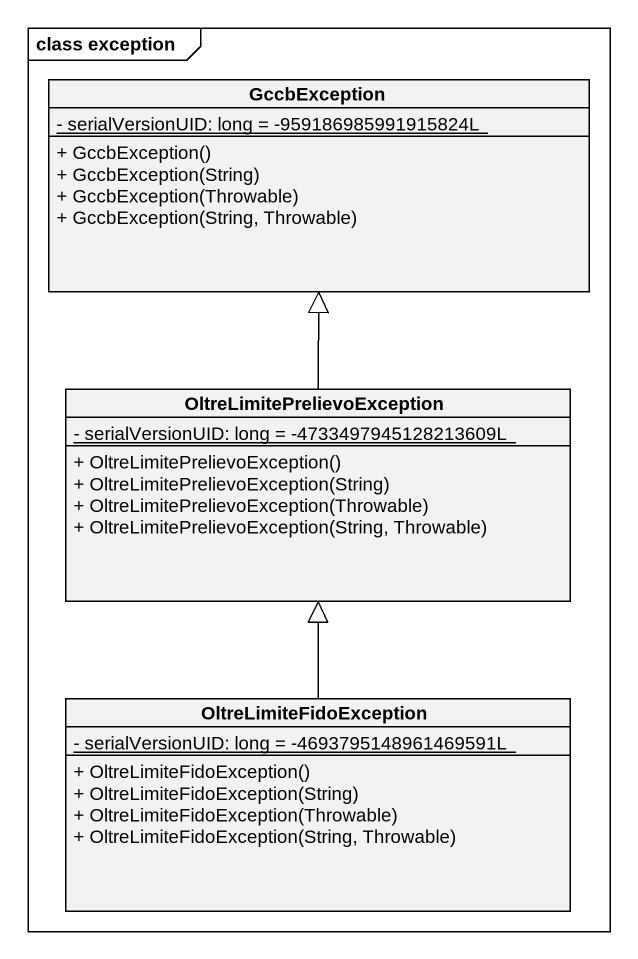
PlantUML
@startuml
mainframe class exception
hide circle
hide empty members
skinparam classAttributeIconSize 0
class GccbException {
  {static} - serialVersionUID: long = -959186985991915824L
  + GccbException()
  + GccbException(String)
  + GccbException(Throwable)
  + GccbException(String, Throwable)
}
class OltreLimitePrelievoException {
  {static} - serialVersionUID: long = -4733497945128213609L
  + OltreLimitePrelievoException()
  + OltreLimitePrelievoException(String)
  + OltreLimitePrelievoException(Throwable)
  + OltreLimitePrelievoException(String, Throwable)
}
class OltreLimiteFidoException {
  {static} - serialVersionUID: long = -4693795148961469591L
  + OltreLimiteFidoException()
  + OltreLimiteFidoException(String)
  + OltreLimiteFidoException(Throwable)
  + OltreLimiteFidoException(String, Throwable)
}
OltreLimitePrelievoException -up-|> GccbException
OltreLimiteFidoException -up-|> OltreLimitePrelievoException
@enduml
